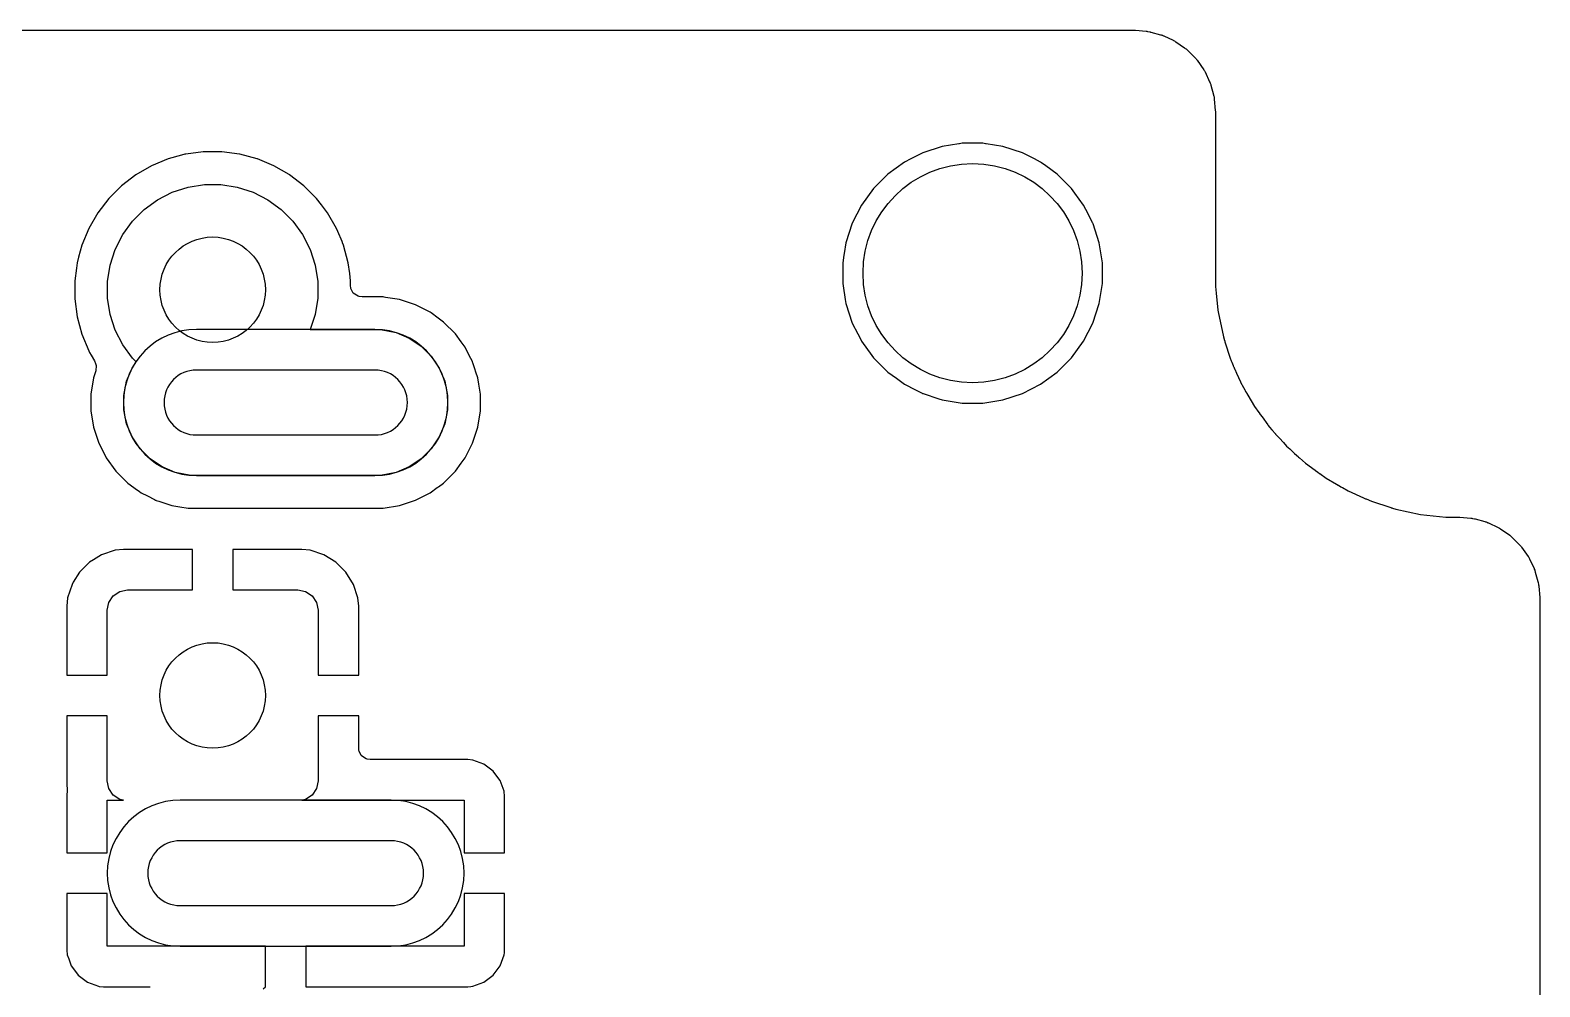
# Model space of a CAD drawing. Header units: inches. Extents: x 0.71 to 7.56, y -5.16 to -0.79.
# Drawn here: x 6.826 to 7.559, y -1.252 to -0.787 of the extents above; entities that cross this region are included whole.
import ezdxf

# ---------------------------------------------------------------- set-up
doc = ezdxf.new("R2010")
doc.units = ezdxf.units.IN
doc.header["$MEASUREMENT"] = 0
doc.layers.add('BLACK', color=250, linetype='CONTINUOUS')

msp = doc.modelspace()

# ---------------------------------------------------------------- linework, layer by layer
at = {"layer": 'BLACK', "linetype": 'CONTINUOUS'}
for p, q in [((5.12352, -0.78742), (7.36189, -0.78742)), ((7.36189, -0.78742), (7.3621, -0.78743)), ((7.3621, -0.78743), (7.36231, -0.78744)), ((7.36231, -0.78744), (7.36252, -0.78745)), ((7.36252, -0.78745), (7.36271, -0.78747)), ((7.36271, -0.78747), (7.36271, -0.78747)), ((7.36271, -0.78747), (7.36271, -0.78747)), ((7.36271, -0.78747), (7.36804, -0.78793)), ((7.36804, -0.78793), (7.3683, -0.78796)), ((7.3683, -0.78796), (7.36857, -0.788)), ((7.36857, -0.788), (7.36883, -0.78804)), ((7.36883, -0.78804), (7.36977, -0.78823)), ((7.36977, -0.78823), (7.36993, -0.78827)), ((7.36993, -0.78827), (7.37008, -0.7883)), ((7.37008, -0.7883), (7.37024, -0.78834)), ((7.37024, -0.78834), (7.37492, -0.7896)), ((7.37492, -0.7896), (7.37523, -0.78969)), ((7.37523, -0.78969), (7.37553, -0.78979)), ((7.37553, -0.78979), (7.37583, -0.7899)), ((7.37583, -0.7899), (7.37607, -0.79)), ((7.37607, -0.79), (7.3763, -0.7901)), ((7.3763, -0.7901), (7.3764, -0.79014)), ((7.3764, -0.79014), (7.37648, -0.79018)), ((7.37648, -0.79018), (7.3765, -0.79018)), ((7.3765, -0.79018), (7.37659, -0.79023)), ((7.37659, -0.79023), (7.38104, -0.7923)), ((7.38104, -0.7923), (7.3813, -0.79242)), ((7.3813, -0.79242), (7.38168, -0.79262)), ((7.38168, -0.79262), (7.38204, -0.79283)), ((7.38204, -0.79283), (7.3824, -0.79306)), ((7.3824, -0.79306), (7.3866, -0.796)), ((7.3866, -0.796), (7.38697, -0.79626)), ((7.38697, -0.79626), (7.38731, -0.79652)), ((7.38731, -0.79652), (7.38764, -0.79679)), ((7.38764, -0.79679), (7.38795, -0.79708)), ((7.38795, -0.79708), (7.3919, -0.80102)), ((7.3919, -0.80102), (7.39218, -0.80134)), ((7.39218, -0.80134), (7.39246, -0.80166)), ((7.39246, -0.80166), (7.39272, -0.802)), ((7.39272, -0.802), (7.39592, -0.80657)), ((7.39592, -0.80657), (7.39614, -0.80693)), ((7.39614, -0.80693), (7.39636, -0.8073)), ((7.39636, -0.8073), (7.39655, -0.80768)), ((7.39655, -0.80768), (7.39875, -0.81239)), ((7.39875, -0.81239), (7.39879, -0.81248)), ((7.39879, -0.81248), (7.39884, -0.81258)), ((7.39884, -0.81258), (7.39888, -0.81268)), ((7.39888, -0.81268), (7.39907, -0.81315)), ((7.39907, -0.81315), (7.39919, -0.81345)), ((7.39919, -0.81345), (7.39929, -0.81375)), ((7.39929, -0.81375), (7.39938, -0.81405)), ((7.39938, -0.81405), (7.40064, -0.81874)), ((7.40064, -0.81874), (7.40067, -0.81889)), ((7.40067, -0.81889), (7.40071, -0.81905)), ((7.40071, -0.81905), (7.40074, -0.8192)), ((7.40074, -0.8192), (7.40093, -0.82015)), ((7.40093, -0.82015), (7.40098, -0.82041)), ((7.40098, -0.82041), (7.40101, -0.82067)), ((7.40101, -0.82067), (7.40104, -0.82094)), ((7.40104, -0.82094), (7.40153, -0.82645)), ((7.40153, -0.82645), (7.40154, -0.82666)), ((7.40154, -0.82666), (7.40155, -0.82688)), ((7.40155, -0.82688), (7.40156, -0.82709)), ((7.40156, -0.82709), (7.40156, -0.90549)), ((7.27708, -0.84254), (7.26893, -0.84383)), ((7.27733, -0.8425), (7.27708, -0.84254)), ((7.27873, -0.84228), (7.27733, -0.8425)), ((7.28864, -0.84228), (7.27873, -0.84228)), ((7.27873, -0.84228), (7.27873, -0.84228)), ((7.29004, -0.8425), (7.28864, -0.84228)), ((7.28864, -0.84228), (7.28864, -0.84228)), ((7.29029, -0.84254), (7.29004, -0.8425)), ((7.29844, -0.84383), (7.29029, -0.84254)), ((6.89328, -0.8498), (6.88518, -0.85316)), ((6.89968, -0.84809), (6.89328, -0.8498)), ((6.89328, -0.8498), (6.89328, -0.8498)), ((6.90133, -0.84764), (6.89968, -0.84809)), ((6.89968, -0.84809), (6.89968, -0.84809)), ((6.90176, -0.84753), (6.90133, -0.84764)), ((6.90133, -0.84764), (6.90133, -0.84764)), ((6.9102, -0.84642), (6.90176, -0.84753)), ((6.90176, -0.84753), (6.90176, -0.84753)), ((6.90176, -0.84753), (6.90176, -0.84753)), ((6.91022, -0.84641), (6.9102, -0.84642)), ((6.91025, -0.84641), (6.91022, -0.84641)), ((6.91046, -0.84638), (6.91025, -0.84641)), ((6.91924, -0.84638), (6.91046, -0.84638)), ((6.91046, -0.84638), (6.91046, -0.84638)), ((6.91046, -0.84638), (6.91046, -0.84638)), ((6.91925, -0.84638), (6.91924, -0.84638)), ((6.91924, -0.84638), (6.91924, -0.84638)), ((6.91931, -0.84639), (6.91925, -0.84638)), ((6.92794, -0.84753), (6.91931, -0.84639)), ((6.91931, -0.84639), (6.91931, -0.84639)), ((6.92798, -0.84754), (6.92794, -0.84753)), ((6.92794, -0.84753), (6.92794, -0.84753)), ((6.92794, -0.84753), (6.92794, -0.84753)), ((6.93642, -0.8498), (6.92798, -0.84754)), ((6.92798, -0.84754), (6.92798, -0.84754)), ((6.93658, -0.84986), (6.93642, -0.8498)), ((6.94452, -0.85316), (6.93658, -0.84986)), ((7.25367, -0.84986), (7.25066, -0.8514)), ((7.2595, -0.8469), (7.25367, -0.84986)), ((7.26893, -0.84383), (7.2595, -0.8469)), ((7.2595, -0.8469), (7.2595, -0.8469)), ((7.26893, -0.84383), (7.26893, -0.84383)), ((7.30787, -0.8469), (7.29844, -0.84383)), ((7.31021, -0.84809), (7.30787, -0.8469)), ((7.30787, -0.8469), (7.30787, -0.8469)), ((7.31281, -0.84941), (7.31021, -0.84809)), ((7.3137, -0.84986), (7.31281, -0.84941)), ((7.31671, -0.8514), (7.3137, -0.84986)), ((6.88518, -0.85316), (6.87758, -0.85755)), ((6.952, -0.85747), (6.94452, -0.85316)), ((6.94452, -0.85316), (6.94452, -0.85316)), ((7.24264, -0.85723), (7.23562, -0.86424)), ((7.25066, -0.8514), (7.24264, -0.85723)), ((7.24264, -0.85723), (7.24264, -0.85723)), ((7.31713, -0.8517), (7.31671, -0.8514)), ((7.31671, -0.8514), (7.31671, -0.8514)), ((7.31671, -0.8514), (7.31671, -0.8514)), ((7.3193, -0.85328), (7.31713, -0.8517)), ((7.31713, -0.8517), (7.31713, -0.8517)), ((7.32473, -0.85723), (7.3193, -0.85328)), ((7.32473, -0.85723), (7.32473, -0.85723)), ((7.32473, -0.85723), (7.32473, -0.85723)), ((7.33175, -0.86424), (7.32474, -0.85723)), ((7.32474, -0.85723), (7.32473, -0.85723)), ((6.87061, -0.86289), (6.86441, -0.86909)), ((6.87758, -0.85755), (6.87061, -0.86289)), ((6.87061, -0.86289), (6.87061, -0.86289)), ((6.87061, -0.86289), (6.87061, -0.86289)), ((6.87061, -0.86289), (6.87061, -0.86289)), ((6.87758, -0.85755), (6.87758, -0.85755)), ((6.87758, -0.85755), (6.87758, -0.85755)), ((6.89526, -0.86605), (6.9029, -0.86356)), ((6.9029, -0.86356), (6.91083, -0.86231)), ((6.91083, -0.86231), (6.91887, -0.86231)), ((6.91887, -0.86231), (6.9268, -0.86356)), ((6.9268, -0.86356), (6.93444, -0.86605)), ((6.95207, -0.85751), (6.952, -0.85747)), ((6.95211, -0.85754), (6.95207, -0.85751)), ((6.9522, -0.85761), (6.95211, -0.85754)), ((6.95909, -0.86289), (6.9522, -0.85761)), ((6.9522, -0.85761), (6.9522, -0.85761)), ((6.96529, -0.86909), (6.95909, -0.86289)), ((6.95909, -0.86289), (6.95909, -0.86289)), ((6.95909, -0.86289), (6.95909, -0.86289)), ((6.95909, -0.86289), (6.95909, -0.86289)), ((7.23562, -0.86424), (7.22979, -0.87227)), ((7.23562, -0.86424), (7.23562, -0.86424)), ((7.33339, -0.8665), (7.33175, -0.86424)), ((7.33175, -0.86424), (7.33175, -0.86424)), ((7.33175, -0.86424), (7.33175, -0.86424)), ((7.33175, -0.86424), (7.33175, -0.86424)), ((6.86441, -0.86909), (6.85907, -0.87606)), ((6.86441, -0.86909), (6.86441, -0.86909)), ((6.86441, -0.86909), (6.86441, -0.86909)), ((6.86441, -0.86909), (6.86441, -0.86909)), ((6.86441, -0.86909), (6.86441, -0.86909)), ((6.86441, -0.86909), (6.86441, -0.86909)), ((6.88161, -0.87441), (6.88811, -0.86969)), ((6.88811, -0.86969), (6.89526, -0.86605)), ((6.93444, -0.86605), (6.94159, -0.86969)), ((6.94159, -0.86969), (6.94809, -0.87441)), ((6.96762, -0.87213), (6.96529, -0.86909)), ((6.96529, -0.86909), (6.96529, -0.86909)), ((7.33758, -0.87227), (7.33339, -0.8665)), ((6.85906, -0.87606), (6.85468, -0.88366)), ((6.85907, -0.87606), (6.85906, -0.87606)), ((6.85907, -0.87606), (6.85907, -0.87606)), ((6.87593, -0.88009), (6.88161, -0.87441)), ((6.94809, -0.87441), (6.95377, -0.88009)), ((6.97064, -0.87606), (6.96762, -0.87213)), ((6.97502, -0.88366), (6.97064, -0.87606)), ((7.22979, -0.87227), (7.22529, -0.8811)), ((7.22979, -0.87227), (7.22979, -0.87227)), ((7.33973, -0.87649), (7.33758, -0.87227)), ((7.34195, -0.88085), (7.33973, -0.87649)), ((6.85468, -0.88366), (6.85132, -0.89176)), ((6.86757, -0.89374), (6.87121, -0.88659)), ((6.87121, -0.88659), (6.87593, -0.88009)), ((6.95377, -0.88009), (6.95849, -0.88659)), ((6.95849, -0.88659), (6.96214, -0.89374)), ((6.97562, -0.88509), (6.97502, -0.88366)), ((6.97763, -0.88995), (6.97562, -0.88509)), ((7.22529, -0.8811), (7.22223, -0.89054)), ((7.22529, -0.8811), (7.22529, -0.8811)), ((7.22529, -0.8811), (7.22529, -0.8811)), ((7.34198, -0.8809), (7.34195, -0.88085)), ((7.34199, -0.88093), (7.34198, -0.8809)), ((7.34208, -0.8811), (7.34199, -0.88093)), ((7.34218, -0.88142), (7.34208, -0.8811)), ((7.34208, -0.8811), (7.34208, -0.8811)), ((7.34208, -0.8811), (7.34208, -0.8811)), ((7.34515, -0.89054), (7.34218, -0.88142)), ((7.34218, -0.88142), (7.34218, -0.88142)), ((6.85132, -0.89176), (6.84975, -0.89761)), ((6.85132, -0.89176), (6.85132, -0.89176)), ((6.86508, -0.90138), (6.86757, -0.89374)), ((6.96214, -0.89374), (6.96462, -0.90138)), ((6.97779, -0.89034), (6.97763, -0.88995)), ((6.97789, -0.89058), (6.97779, -0.89034)), ((6.97779, -0.89034), (6.97779, -0.89034)), ((6.97838, -0.89176), (6.97789, -0.89058)), ((6.98065, -0.90024), (6.97838, -0.89176)), ((7.22223, -0.89054), (7.22141, -0.89571)), ((7.22223, -0.89054), (7.22223, -0.89054)), ((7.3467, -0.90033), (7.34515, -0.89054)), ((7.34515, -0.89054), (7.34515, -0.89054)), ((7.34515, -0.89054), (7.34515, -0.89054)), ((6.84905, -0.90024), (6.8487, -0.90288)), ((6.84975, -0.89761), (6.84905, -0.90024)), ((6.84905, -0.90024), (6.84905, -0.90024)), ((6.84905, -0.90024), (6.84905, -0.90024)), ((6.98067, -0.90033), (6.98065, -0.90024)), ((6.98135, -0.90551), (6.98067, -0.90033)), ((7.22127, -0.89655), (7.22067, -0.90033)), ((7.22067, -0.90033), (7.22067, -0.91025)), ((7.22141, -0.89571), (7.22127, -0.89655)), ((7.3467, -0.91025), (7.3467, -0.90033)), ((6.8487, -0.90288), (6.8479, -0.90894)), ((6.86383, -0.90932), (6.86508, -0.90138)), ((6.96462, -0.90138), (6.96587, -0.90932)), ((6.9818, -0.90894), (6.98135, -0.90551)), ((7.40156, -0.90549), (7.40156, -0.90551)), ((7.40156, -0.90551), (7.40156, -0.9117)), ((6.8479, -0.90894), (6.8479, -0.90894)), ((6.8479, -0.90894), (6.8479, -0.91772)), ((6.86383, -0.91735), (6.86383, -0.90932)), ((6.96587, -0.90932), (6.96587, -0.91735)), ((6.9818, -0.91145), (6.9818, -0.90894)), ((6.9818, -0.90894), (6.9818, -0.90894)), ((6.9818, -0.90894), (6.9818, -0.90894)), ((6.98191, -0.91249), (6.9818, -0.91145)), ((6.98198, -0.91278), (6.98191, -0.91249)), ((6.98306, -0.91494), (6.98198, -0.91278)), ((6.9831, -0.915), (6.98306, -0.91494)), ((6.98542, -0.91648), (6.9831, -0.915)), ((6.9831, -0.915), (6.9831, -0.915)), ((6.9831, -0.915), (6.9831, -0.915)), ((6.9831, -0.915), (6.9831, -0.915)), ((7.22067, -0.91025), (7.22086, -0.91144)), ((7.22086, -0.91144), (7.22192, -0.91812)), ((7.34515, -0.92005), (7.3467, -0.91025)), ((7.40156, -0.9117), (7.4019, -0.915)), ((7.4019, -0.915), (7.40277, -0.92328)), ((6.8479, -0.91772), (6.8479, -0.91772)), ((6.8479, -0.91772), (6.84905, -0.92642)), ((6.86508, -0.92528), (6.86383, -0.91735)), ((6.96587, -0.91735), (6.96462, -0.92528)), ((6.98601, -0.91666), (6.98542, -0.91648)), ((6.98738, -0.91685), (6.98601, -0.91666)), ((6.99762, -0.91685), (6.98738, -0.91685)), ((6.98738, -0.91685), (6.98738, -0.91685)), ((6.98738, -0.91685), (6.98738, -0.91685)), ((6.99806, -0.91692), (6.99762, -0.91685)), ((6.99762, -0.91685), (6.99762, -0.91685)), ((6.99762, -0.91685), (6.99762, -0.91685)), ((6.99871, -0.91703), (6.99806, -0.91692)), ((7.00558, -0.91812), (6.99871, -0.91703)), ((7.00558, -0.91812), (7.00558, -0.91812)), ((7.01324, -0.92061), (7.00558, -0.91812)), ((7.00558, -0.91812), (7.00558, -0.91812)), ((7.00558, -0.91812), (7.00558, -0.91812)), ((7.01818, -0.92312), (7.01324, -0.92061)), ((7.0185, -0.92328), (7.01818, -0.92312)), ((7.01818, -0.92312), (7.01818, -0.92312)), ((7.22192, -0.91812), (7.22192, -0.91812)), ((7.22192, -0.91812), (7.22223, -0.92005)), ((7.22223, -0.92005), (7.22223, -0.92005)), ((7.22223, -0.92005), (7.22529, -0.92948)), ((7.34208, -0.92948), (7.34515, -0.92005)), ((6.84905, -0.92642), (6.84905, -0.92642)), ((6.84905, -0.92642), (6.85132, -0.9349)), ((6.86757, -0.93292), (6.86508, -0.92528)), ((6.96462, -0.92528), (6.96223, -0.93262)), ((7.02043, -0.92426), (7.0185, -0.92328)), ((7.02084, -0.92457), (7.02043, -0.92426)), ((7.02043, -0.92426), (7.02043, -0.92426)), ((7.02043, -0.92426), (7.02043, -0.92426)), ((7.02427, -0.92706), (7.02084, -0.92457)), ((7.02084, -0.92457), (7.02084, -0.92457)), ((7.02695, -0.929), (7.02427, -0.92706)), ((7.03264, -0.9347), (7.02695, -0.929)), ((7.22529, -0.92948), (7.22529, -0.92948)), ((7.22529, -0.92948), (7.22795, -0.9347)), ((7.33758, -0.93832), (7.34208, -0.92948)), ((7.40277, -0.92328), (7.40285, -0.92402)), ((7.40285, -0.92402), (7.40285, -0.92402)), ((7.40285, -0.92402), (7.40542, -0.93613)), ((6.85132, -0.9349), (6.85132, -0.9349)), ((6.85132, -0.9349), (6.85468, -0.943)), ((6.87121, -0.94007), (6.86757, -0.93292)), ((6.99359, -0.93262), (6.90698, -0.93262)), ((6.96223, -0.93262), (6.99359, -0.93262)), ((6.99359, -0.93262), (6.99706, -0.93279)), ((6.99706, -0.93279), (7.00388, -0.93415)), ((7.00388, -0.93415), (7.01029, -0.93681)), ((7.01029, -0.93681), (7.01607, -0.94066)), ((7.03545, -0.93856), (7.03264, -0.9347)), ((7.22795, -0.9347), (7.22795, -0.9347)), ((7.22795, -0.9347), (7.22972, -0.93818)), ((7.40542, -0.93613), (7.40542, -0.93613)), ((7.40542, -0.93613), (7.40602, -0.93797)), ((6.85468, -0.943), (6.85468, -0.94301)), ((6.85468, -0.94301), (6.8551, -0.94374)), ((6.8551, -0.94374), (6.85583, -0.94501)), ((6.85583, -0.94501), (6.85746, -0.94783)), ((6.87593, -0.94657), (6.87121, -0.94007)), ((7.01607, -0.94066), (7.02098, -0.94558)), ((7.03738, -0.94122), (7.03545, -0.93856)), ((7.03943, -0.94524), (7.03738, -0.94122)), ((7.04091, -0.94815), (7.03943, -0.94524)), ((7.22972, -0.93818), (7.22972, -0.93818)), ((7.22972, -0.93818), (7.22979, -0.93832)), ((7.22979, -0.93832), (7.22979, -0.93832)), ((7.22979, -0.93832), (7.23482, -0.94524)), ((7.23482, -0.94524), (7.23562, -0.94634)), ((7.33175, -0.94634), (7.33758, -0.93832)), ((7.40602, -0.93797), (7.40602, -0.93797)), ((7.40602, -0.93797), (7.40608, -0.93815)), ((7.40608, -0.93815), (7.40609, -0.93817)), ((7.40609, -0.93817), (7.4061, -0.93823)), ((7.4061, -0.93823), (7.4062, -0.9385)), ((7.4062, -0.9385), (7.40621, -0.93855)), ((7.40621, -0.93855), (7.40621, -0.93856)), ((7.40621, -0.93856), (7.40881, -0.94656)), ((6.85746, -0.94783), (6.85798, -0.94912)), ((6.85798, -0.94912), (6.85822, -0.95009)), ((6.85822, -0.95009), (6.85811, -0.95275)), ((6.87307, -0.95777), (6.87573, -0.95135)), ((6.87573, -0.95135), (6.87772, -0.94836)), ((6.87772, -0.94836), (6.87593, -0.94657)), ((7.02098, -0.94558), (7.02484, -0.95135)), ((7.02484, -0.95135), (7.0275, -0.95777)), ((7.04094, -0.9482), (7.04091, -0.94815)), ((7.04095, -0.94823), (7.04094, -0.9482)), ((7.04104, -0.9484), (7.04095, -0.94823)), ((7.04114, -0.94872), (7.04104, -0.9484)), ((7.04104, -0.9484), (7.04104, -0.9484)), ((7.04104, -0.9484), (7.04104, -0.9484)), ((7.04212, -0.95174), (7.04114, -0.94872)), ((7.04114, -0.94872), (7.04114, -0.94872)), ((7.04265, -0.95335), (7.04212, -0.95174)), ((7.23562, -0.94634), (7.23562, -0.94634)), ((7.23562, -0.94634), (7.23562, -0.94634)), ((7.23562, -0.94634), (7.24264, -0.95335)), ((7.32473, -0.95335), (7.33175, -0.94634)), ((7.40881, -0.94656), (7.40925, -0.9479)), ((7.40925, -0.9479), (7.40925, -0.9479)), ((7.40925, -0.9479), (7.40947, -0.9484)), ((7.40947, -0.9484), (7.40947, -0.9484)), ((7.40947, -0.9484), (7.41022, -0.95009)), ((7.41022, -0.95009), (7.41027, -0.95018)), ((7.41027, -0.95018), (7.41027, -0.95019)), ((7.41027, -0.95019), (7.41041, -0.95056)), ((7.41041, -0.95056), (7.41048, -0.95075)), ((7.41048, -0.95075), (7.41048, -0.95075)), ((7.41048, -0.95075), (7.41092, -0.95167)), ((7.41092, -0.95167), (7.41098, -0.9518)), ((7.41098, -0.9518), (7.41099, -0.9518)), ((7.41099, -0.9518), (7.41189, -0.95384)), ((6.85704, -0.95607), (6.85578, -0.96403)), ((6.85811, -0.95275), (6.85704, -0.95607)), ((6.87171, -0.96458), (6.87307, -0.95777)), ((7.0275, -0.95777), (7.02885, -0.96458)), ((7.04353, -0.95607), (7.04265, -0.95335)), ((7.04403, -0.95922), (7.04353, -0.95607)), ((7.04448, -0.96205), (7.04403, -0.95922)), ((7.24264, -0.95335), (7.24264, -0.95335)), ((7.24264, -0.95335), (7.24264, -0.95335)), ((7.24264, -0.95335), (7.24264, -0.95335)), ((7.24264, -0.95335), (7.2467, -0.95631)), ((7.2467, -0.95631), (7.25066, -0.95918)), ((7.25066, -0.95918), (7.25598, -0.9619)), ((7.30787, -0.96369), (7.31671, -0.95918)), ((7.31671, -0.95918), (7.32473, -0.95335)), ((7.41189, -0.95384), (7.41374, -0.95799)), ((7.41374, -0.95799), (7.41429, -0.95922)), ((7.41429, -0.95922), (7.41429, -0.95922)), ((7.41429, -0.95922), (7.41433, -0.9593)), ((7.41433, -0.9593), (7.41436, -0.95935)), ((7.41436, -0.95935), (7.41517, -0.96074)), ((6.85578, -0.96403), (6.85578, -0.97208)), ((6.87171, -0.97153), (6.87171, -0.96458)), ((7.02885, -0.96458), (7.02885, -0.97153)), ((7.04479, -0.96403), (7.04448, -0.96205)), ((7.04448, -0.96205), (7.04448, -0.96205)), ((7.04479, -0.97208), (7.04479, -0.96403)), ((7.04479, -0.96403), (7.04479, -0.96403)), ((7.25598, -0.9619), (7.25899, -0.96343)), ((7.25899, -0.96343), (7.25924, -0.96356)), ((7.25924, -0.96356), (7.25931, -0.96359)), ((7.25931, -0.96359), (7.25945, -0.96366)), ((7.25945, -0.96366), (7.25953, -0.9637)), ((7.25953, -0.9637), (7.25968, -0.96375)), ((7.25968, -0.96375), (7.26731, -0.96623)), ((7.26731, -0.96623), (7.26893, -0.96675)), ((7.26893, -0.96675), (7.27873, -0.9683)), ((7.28864, -0.9683), (7.29844, -0.96675)), ((7.29844, -0.96675), (7.30787, -0.96369)), ((7.41517, -0.96074), (7.41583, -0.9619)), ((7.41583, -0.9619), (7.416, -0.96222)), ((7.416, -0.96222), (7.41623, -0.96269)), ((7.41623, -0.96269), (7.41623, -0.96269)), ((7.41623, -0.96269), (7.41669, -0.96342)), ((7.41669, -0.96342), (7.41678, -0.96356)), ((7.41678, -0.96356), (7.4168, -0.96359)), ((7.4168, -0.96359), (7.41687, -0.96371)), ((7.41687, -0.96371), (7.41732, -0.96447)), ((7.41732, -0.96447), (7.41733, -0.96449)), ((7.41733, -0.96449), (7.41735, -0.96452)), ((7.41735, -0.96452), (7.42047, -0.96992)), ((6.85578, -0.97208), (6.85704, -0.98004)), ((6.87307, -0.97834), (6.87171, -0.97153)), ((7.02885, -0.97153), (7.0275, -0.97834)), ((7.04353, -0.98004), (7.04479, -0.97208)), ((7.27873, -0.9683), (7.27873, -0.9683)), ((7.27873, -0.9683), (7.28864, -0.9683)), ((7.28864, -0.9683), (7.28864, -0.9683)), ((7.42047, -0.96992), (7.42048, -0.96994)), ((7.42048, -0.96994), (7.42048, -0.96994)), ((7.42048, -0.96994), (7.42266, -0.97295)), ((7.42266, -0.97295), (7.42266, -0.97295)), ((7.42266, -0.97295), (7.42266, -0.97295)), ((7.42266, -0.97295), (7.42276, -0.97308)), ((7.42276, -0.97308), (7.42328, -0.97391)), ((7.42328, -0.97391), (7.4242, -0.97506)), ((6.85704, -0.98004), (6.85953, -0.98771)), ((6.87573, -0.98476), (6.87307, -0.97834)), ((7.0275, -0.97834), (7.02484, -0.98476)), ((7.04104, -0.98771), (7.04353, -0.98004)), ((7.4242, -0.97506), (7.42701, -0.97893)), ((7.42701, -0.97893), (7.42701, -0.97893)), ((7.42701, -0.97893), (7.42701, -0.97893)), ((7.42701, -0.97893), (7.42722, -0.97922)), ((7.42722, -0.97922), (7.42775, -0.97996)), ((7.42775, -0.97996), (7.42776, -0.97996)), ((7.42776, -0.97996), (7.42776, -0.97996)), ((7.42776, -0.97996), (7.42904, -0.98138)), ((7.42904, -0.98138), (7.43069, -0.98322)), ((6.85953, -0.98771), (6.85953, -0.98771)), ((6.85953, -0.98771), (6.86099, -0.99058)), ((6.87959, -0.99053), (6.87573, -0.98476)), ((7.02484, -0.98476), (7.02098, -0.99053)), ((7.03738, -0.99489), (7.04104, -0.98771)), ((7.43069, -0.98322), (7.43079, -0.98333)), ((7.43079, -0.98333), (7.43155, -0.98428)), ((7.43155, -0.98428), (7.43253, -0.98526)), ((7.43253, -0.98526), (7.43261, -0.98535)), ((7.43261, -0.98535), (7.43458, -0.98753)), ((7.43458, -0.98753), (7.43604, -0.98916)), ((7.43604, -0.98916), (7.43762, -0.99058)), ((6.86099, -0.99058), (6.86099, -0.99058)), ((6.86099, -0.99058), (6.86099, -0.99058)), ((6.86099, -0.99058), (6.86314, -0.99481)), ((6.86314, -0.99481), (6.86319, -0.99489)), ((6.86319, -0.99489), (6.86792, -1.00141)), ((6.8845, -0.99545), (6.87959, -0.99053)), ((6.89027, -0.9993), (6.8845, -0.99545)), ((7.01607, -0.99545), (7.01029, -0.9993)), ((7.02098, -0.99053), (7.01607, -0.99545)), ((7.03553, -0.99744), (7.03647, -0.99614)), ((7.03647, -0.99614), (7.03738, -0.99489)), ((7.43762, -0.99058), (7.43985, -0.99258)), ((7.43985, -0.99258), (7.43985, -0.99258)), ((7.43985, -0.99258), (7.44003, -0.99276)), ((7.44003, -0.99276), (7.44092, -0.99365)), ((7.44092, -0.99365), (7.44092, -0.99365)), ((7.44092, -0.99365), (7.44092, -0.99365)), ((7.44092, -0.99365), (7.44108, -0.99378)), ((7.44108, -0.99378), (7.44176, -0.99431)), ((7.44176, -0.99431), (7.44198, -0.9945)), ((7.44198, -0.9945), (7.44241, -0.99489)), ((7.44241, -0.99489), (7.44524, -0.99744)), ((6.86792, -1.00141), (6.87362, -1.00711)), ((6.89669, -1.00196), (6.89027, -0.9993)), ((6.9035, -1.00332), (6.89669, -1.00196)), ((6.90698, -1.00349), (6.9035, -1.00332)), ((6.99359, -1.00349), (6.90698, -1.00349)), ((6.90698, -1.00349), (6.99359, -1.00349)), ((6.99706, -1.00332), (6.99359, -1.00349)), ((7.00388, -1.00196), (6.99706, -1.00332)), ((7.01029, -0.9993), (7.00388, -1.00196)), ((7.02698, -1.00708), (7.03264, -1.00141)), ((7.03264, -1.00141), (7.0355, -0.99748)), ((7.03264, -1.00141), (7.03264, -1.00141)), ((7.03264, -1.00141), (7.03264, -1.00141)), ((7.0355, -0.99748), (7.03553, -0.99744)), ((7.44524, -0.99744), (7.44524, -0.99744)), ((7.44524, -0.99744), (7.44524, -0.99744)), ((7.44524, -0.99744), (7.44524, -0.99744)), ((7.44524, -0.99744), (7.45005, -1.00093)), ((7.45005, -1.00093), (7.45005, -1.00093)), ((7.45005, -1.00093), (7.45014, -1.001)), ((7.45014, -1.001), (7.45128, -1.00191)), ((7.45128, -1.00191), (7.45211, -1.00244)), ((7.45211, -1.00244), (7.45225, -1.00253)), ((7.45225, -1.00253), (7.45225, -1.00253)), ((7.45225, -1.00253), (7.45526, -1.00472)), ((6.87362, -1.00711), (6.87833, -1.01053)), ((6.87833, -1.01053), (6.87871, -1.01081)), ((6.87871, -1.01081), (6.87935, -1.01127)), ((7.02043, -1.01185), (7.02384, -1.00936)), ((7.02384, -1.00936), (7.02439, -1.00897)), ((7.02439, -1.00897), (7.02694, -1.00711)), ((7.02439, -1.00897), (7.02439, -1.00897)), ((7.02694, -1.00711), (7.02695, -1.00711)), ((7.02695, -1.00711), (7.02698, -1.00708)), ((7.02695, -1.00711), (7.02695, -1.00711)), ((7.02695, -1.00711), (7.02695, -1.00711)), ((7.45526, -1.00472), (7.46034, -1.00766)), ((7.46034, -1.00766), (7.4612, -1.00815)), ((7.4612, -1.00815), (7.46123, -1.00817)), ((7.46123, -1.00817), (7.46131, -1.00822)), ((7.46131, -1.00822), (7.46251, -1.00897)), ((7.46251, -1.00897), (7.46314, -1.00927)), ((7.46314, -1.00927), (7.4633, -1.00936)), ((7.4633, -1.00936), (7.4633, -1.00936)), ((7.4633, -1.00936), (7.46598, -1.01091)), ((7.46598, -1.01091), (7.46598, -1.01091)), ((7.46598, -1.01091), (7.46598, -1.01091)), ((7.46598, -1.01091), (7.47346, -1.01424)), ((6.87935, -1.01127), (6.88014, -1.01185)), ((6.88014, -1.01185), (6.88318, -1.01339)), ((6.88318, -1.01339), (6.8866, -1.01514)), ((6.8866, -1.01514), (6.88707, -1.01538)), ((6.88707, -1.01538), (6.88713, -1.01541)), ((6.88713, -1.01541), (6.88728, -1.01548)), ((6.88728, -1.01548), (6.88736, -1.01552)), ((6.88736, -1.01552), (6.8875, -1.01556)), ((6.8875, -1.01556), (6.88868, -1.01595)), ((6.88868, -1.01595), (6.89499, -1.018)), ((6.89499, -1.018), (6.89897, -1.01863)), ((6.99762, -1.01926), (7.00558, -1.018)), ((7.00558, -1.018), (7.01324, -1.0155)), ((7.01324, -1.0155), (7.02043, -1.01185)), ((7.47346, -1.01424), (7.47445, -1.01472)), ((7.47445, -1.01472), (7.47483, -1.01485)), ((7.47483, -1.01485), (7.47729, -1.01595)), ((7.47729, -1.01595), (7.48669, -1.019)), ((6.89897, -1.01863), (6.90295, -1.01926)), ((6.90295, -1.01926), (6.90295, -1.01926)), ((6.90295, -1.01926), (6.99762, -1.01926)), ((6.99762, -1.01926), (6.99762, -1.01926)), ((7.48669, -1.019), (7.48696, -1.0191)), ((7.48696, -1.0191), (7.48703, -1.01911)), ((7.48703, -1.01911), (7.48722, -1.01917)), ((7.48722, -1.01917), (7.48722, -1.01917)), ((7.48722, -1.01917), (7.48748, -1.01926)), ((7.48748, -1.01926), (7.48907, -1.01977)), ((7.48907, -1.01977), (7.50118, -1.02235)), ((7.50118, -1.02235), (7.51349, -1.02364)), ((7.51349, -1.02364), (7.51937, -1.02364)), ((7.51937, -1.02364), (7.51958, -1.02365)), ((7.51958, -1.02365), (7.51979, -1.02366)), ((7.51979, -1.02366), (7.52, -1.02367)), ((7.52, -1.02367), (7.52019, -1.02369)), ((7.52019, -1.02369), (7.52019, -1.02369)), ((7.52019, -1.02369), (7.52019, -1.02369)), ((7.52019, -1.02369), (7.52552, -1.02415)), ((7.52552, -1.02415), (7.52578, -1.02418)), ((7.52578, -1.02418), (7.52605, -1.02422)), ((7.52605, -1.02422), (7.52631, -1.02426)), ((7.52631, -1.02426), (7.52726, -1.02445)), ((7.52726, -1.02445), (7.52741, -1.02449)), ((7.52741, -1.02449), (7.52756, -1.02452)), ((7.52756, -1.02452), (7.52772, -1.02456)), ((7.52772, -1.02456), (7.5324, -1.02582)), ((7.5324, -1.02582), (7.53271, -1.02591)), ((7.53271, -1.02591), (7.53301, -1.02601)), ((7.53301, -1.02601), (7.53331, -1.02612)), ((7.53331, -1.02612), (7.53355, -1.02622)), ((7.53355, -1.02622), (7.53378, -1.02632)), ((7.53378, -1.02632), (7.53388, -1.02636)), ((7.53388, -1.02636), (7.53396, -1.0264)), ((7.53396, -1.0264), (7.53398, -1.0264)), ((7.53398, -1.0264), (7.53407, -1.02645)), ((7.53407, -1.02645), (7.53878, -1.02864)), ((7.53878, -1.02864), (7.53916, -1.02884)), ((7.53916, -1.02884), (7.53953, -1.02905)), ((7.53953, -1.02905), (7.53988, -1.02928)), ((7.53988, -1.02928), (7.54445, -1.03248)), ((7.54445, -1.03248), (7.54479, -1.03274)), ((7.54479, -1.03274), (7.54512, -1.03301)), ((7.54512, -1.03301), (7.54543, -1.0333)), ((6.8675, -1.03973), (6.86095, -1.0419)), ((6.87154, -1.03932), (6.8675, -1.03973)), ((6.8675, -1.03973), (6.8675, -1.03973)), ((6.87154, -1.03932), (6.87154, -1.03932)), ((6.87154, -1.03932), (6.87154, -1.03932)), ((6.90501, -1.03932), (6.87154, -1.03932)), ((6.87154, -1.03932), (6.87154, -1.03932)), ((6.90501, -1.059), (6.90501, -1.03932)), ((6.95816, -1.03932), (6.92469, -1.03932)), ((6.92469, -1.03932), (6.92469, -1.059)), ((6.9622, -1.03973), (6.95816, -1.03932)), ((6.95816, -1.03932), (6.95816, -1.03932)), ((6.96875, -1.0419), (6.9622, -1.03973)), ((6.9622, -1.03973), (6.9622, -1.03973)), ((7.54543, -1.0333), (7.54938, -1.03725)), ((7.54938, -1.03725), (7.54966, -1.03756)), ((7.54966, -1.03756), (7.54994, -1.03788)), ((7.54994, -1.03788), (7.5502, -1.03822)), ((7.5502, -1.03822), (7.5534, -1.04279)), ((6.85507, -1.04552), (6.85019, -1.0504)), ((6.85703, -1.04432), (6.85507, -1.04552)), ((6.86095, -1.0419), (6.85703, -1.04432)), ((6.86095, -1.0419), (6.86095, -1.0419)), ((6.86095, -1.0419), (6.86095, -1.0419)), ((6.86095, -1.0419), (6.86095, -1.0419)), ((6.97463, -1.04552), (6.96875, -1.0419)), ((6.96875, -1.0419), (6.96875, -1.0419)), ((6.96875, -1.0419), (6.96875, -1.0419)), ((6.97951, -1.0504), (6.97463, -1.04552)), ((7.5534, -1.04279), (7.55363, -1.04315)), ((7.55363, -1.04315), (7.55384, -1.04352)), ((7.55384, -1.04352), (7.55403, -1.0439)), ((7.55403, -1.0439), (7.55623, -1.04861)), ((6.85019, -1.0504), (6.84719, -1.05527)), ((6.85019, -1.0504), (6.85019, -1.0504)), ((6.98313, -1.05628), (6.97951, -1.0504)), ((7.55623, -1.04861), (7.55627, -1.0487)), ((7.55627, -1.0487), (7.55632, -1.0488)), ((7.55632, -1.0488), (7.55636, -1.0489)), ((7.55636, -1.0489), (7.55655, -1.04937)), ((7.55655, -1.04937), (7.55667, -1.04967)), ((7.55667, -1.04967), (7.55677, -1.04997)), ((7.55677, -1.04997), (7.55686, -1.05028)), ((7.55686, -1.05028), (7.55812, -1.05496)), ((7.55812, -1.05496), (7.55815, -1.05511)), ((7.55815, -1.05511), (7.55819, -1.05527)), ((6.84657, -1.05628), (6.8444, -1.06283)), ((6.84719, -1.05527), (6.84657, -1.05628)), ((6.84657, -1.05628), (6.84657, -1.05628)), ((6.86442, -1.06508), (6.86655, -1.06188)), ((6.86655, -1.06188), (6.86975, -1.05975)), ((6.86975, -1.05975), (6.87351, -1.059)), ((6.87351, -1.059), (6.90501, -1.059)), ((6.92469, -1.059), (6.95619, -1.059)), ((6.95619, -1.059), (6.95996, -1.05975)), ((6.95996, -1.05975), (6.96315, -1.06188)), ((6.96315, -1.06188), (6.96528, -1.06508)), ((6.9853, -1.06283), (6.98313, -1.05628)), ((6.98313, -1.05628), (6.98313, -1.05628)), ((7.55819, -1.05527), (7.55822, -1.05542)), ((7.55822, -1.05542), (7.55841, -1.05637)), ((7.55841, -1.05637), (7.55846, -1.05663)), ((7.55846, -1.05663), (7.55849, -1.05689)), ((7.55849, -1.05689), (7.55852, -1.05716)), ((7.55852, -1.05716), (7.55901, -1.06267)), ((6.8444, -1.06283), (6.84398, -1.06687)), ((6.84398, -1.06687), (6.84398, -1.06687)), ((6.84398, -1.06687), (6.84398, -1.06687)), ((6.84398, -1.06687), (6.84398, -1.10034)), ((6.8444, -1.06283), (6.8444, -1.06283)), ((6.86367, -1.06884), (6.86442, -1.06508)), ((6.86367, -1.10034), (6.86367, -1.06884)), ((6.96528, -1.06508), (6.96603, -1.06884)), ((6.96603, -1.06884), (6.96603, -1.10034)), ((6.98572, -1.06687), (6.9853, -1.06283)), ((6.98572, -1.06688), (6.98572, -1.06687)), ((6.98572, -1.10034), (6.98572, -1.06688)), ((6.98572, -1.06688), (6.98572, -1.06688)), ((7.55901, -1.06267), (7.55902, -1.06289)), ((7.55902, -1.06289), (7.55903, -1.0631)), ((7.55903, -1.0631), (7.55904, -1.06331)), ((7.55904, -1.06331), (7.55904, -4.88157)), ((6.84398, -1.10034), (6.86367, -1.10034)), ((6.96603, -1.10034), (6.98572, -1.10034)), ((6.84398, -1.12002), (6.84398, -1.15349)), ((6.86367, -1.12002), (6.84398, -1.12002)), ((6.86367, -1.15152), (6.86367, -1.12002)), ((6.98572, -1.12002), (6.96603, -1.12002)), ((6.96603, -1.12002), (6.96603, -1.15152)), ((6.98572, -1.13588), (6.98572, -1.12002)), ((6.98583, -1.13691), (6.98572, -1.13588)), ((6.98589, -1.13721), (6.98583, -1.13691)), ((6.98697, -1.13937), (6.98589, -1.13721)), ((6.98702, -1.13942), (6.98697, -1.13937)), ((6.98702, -1.13943), (6.98702, -1.13942)), ((6.98702, -1.13942), (6.98702, -1.13942)), ((6.98702, -1.13942), (6.98702, -1.13942)), ((6.98933, -1.14091), (6.98702, -1.13943)), ((6.98992, -1.14109), (6.98933, -1.14091)), ((6.9913, -1.14128), (6.98992, -1.14109)), ((7.03878, -1.14128), (6.9913, -1.14128)), ((6.9913, -1.14128), (6.9913, -1.14128)), ((6.9913, -1.14128), (6.9913, -1.14128)), ((7.04112, -1.14154), (7.03878, -1.14128)), ((7.03878, -1.14128), (7.03878, -1.14128)), ((7.04113, -1.14154), (7.04112, -1.14154)), ((7.04643, -1.14351), (7.04113, -1.14154)), ((7.05096, -1.14691), (7.04643, -1.14351)), ((7.04643, -1.14351), (7.04643, -1.14351)), ((7.04643, -1.14351), (7.04643, -1.14351)), ((7.05428, -1.15134), (7.05096, -1.14691)), ((7.05096, -1.14691), (7.05096, -1.14691)), ((6.84398, -1.15349), (6.84398, -1.15349)), ((6.84398, -1.15349), (6.84398, -1.15349)), ((6.84398, -1.15349), (6.8442, -1.15559)), ((6.8442, -1.15711), (6.84411, -1.15794)), ((6.8442, -1.15559), (6.84422, -1.1561)), ((6.84422, -1.15663), (6.8442, -1.15711)), ((6.84422, -1.1561), (6.84422, -1.15663)), ((6.86442, -1.15529), (6.86367, -1.15152)), ((6.86655, -1.15848), (6.86442, -1.15529)), ((6.96528, -1.15529), (6.96315, -1.15848)), ((6.96603, -1.15152), (6.96528, -1.15529)), ((7.05435, -1.15144), (7.05428, -1.15134)), ((7.05629, -1.15663), (7.05435, -1.15144)), ((7.05435, -1.15144), (7.05435, -1.15144)), ((7.05633, -1.15674), (7.05629, -1.15663)), ((7.05658, -1.15908), (7.05633, -1.15674)), ((7.05633, -1.15674), (7.05633, -1.15674)), ((6.84411, -1.15794), (6.84398, -1.1592)), ((6.84398, -1.1592), (6.84398, -1.18656)), ((6.86367, -1.18656), (6.86367, -1.16097)), ((6.86367, -1.16097), (6.87153, -1.16097)), ((6.86975, -1.16061), (6.86655, -1.15848)), ((6.87153, -1.16097), (6.86975, -1.16061)), ((7.00146, -1.16097), (6.8991, -1.16097)), ((6.95996, -1.16061), (6.95817, -1.16097)), ((6.95817, -1.16097), (7.0369, -1.16097)), ((6.96315, -1.15848), (6.95996, -1.16061)), ((7.0369, -1.16097), (7.0369, -1.18656)), ((7.05658, -1.15909), (7.05658, -1.15908)), ((7.05658, -1.18656), (7.05658, -1.15909)), ((6.84398, -1.18656), (6.86367, -1.18656)), ((7.0369, -1.18656), (7.05658, -1.18656)), ((6.86367, -1.20624), (6.84398, -1.20624)), ((6.84398, -1.20624), (6.84398, -1.23372)), ((6.86367, -1.23183), (6.86367, -1.20624)), ((7.05658, -1.20624), (7.0369, -1.20624)), ((7.0369, -1.20624), (7.0369, -1.23183)), ((7.05658, -1.23372), (7.05658, -1.20624)), ((6.84398, -1.23372), (6.84424, -1.23606)), ((6.84424, -1.23606), (6.84424, -1.23606)), ((6.84424, -1.23606), (6.84496, -1.23802)), ((6.84496, -1.23802), (6.84621, -1.24137)), ((6.94044, -1.23183), (6.86367, -1.23183)), ((6.8991, -1.23183), (7.00146, -1.23183)), ((6.94044, -1.25152), (6.94044, -1.23183)), ((7.0369, -1.23183), (6.96013, -1.23183)), ((6.96013, -1.23183), (6.96013, -1.25152)), ((7.05435, -1.24137), (7.05633, -1.23606)), ((7.05633, -1.23606), (7.05644, -1.23504)), ((7.05633, -1.23606), (7.05633, -1.23606)), ((7.05644, -1.23504), (7.05658, -1.23372)), ((7.05658, -1.23372), (7.05658, -1.23372)), ((6.84621, -1.24137), (6.84621, -1.24137)), ((6.84621, -1.24137), (6.84727, -1.24278)), ((6.84727, -1.24278), (6.84961, -1.2459)), ((7.05096, -1.2459), (7.05435, -1.24137)), ((7.05435, -1.24137), (7.05435, -1.24137)), ((6.84961, -1.2459), (6.84961, -1.2459)), ((6.84961, -1.2459), (6.84961, -1.2459)), ((6.84961, -1.2459), (6.85414, -1.24929)), ((6.85414, -1.24929), (6.85414, -1.24929)), ((6.85414, -1.24929), (6.85944, -1.25127)), ((6.85944, -1.25127), (6.85944, -1.25127)), ((6.85944, -1.25127), (6.85971, -1.2513)), ((6.85971, -1.2513), (6.86178, -1.25152)), ((6.86178, -1.25152), (6.86179, -1.25152)), ((6.86179, -1.25152), (6.86179, -1.25152)), ((6.86179, -1.25152), (6.88439, -1.25152)), ((6.88439, -1.25152), (6.88447, -1.25154)), ((6.9394, -1.25256), (6.94044, -1.25152)), ((6.96013, -1.25152), (7.03878, -1.25152)), ((7.03878, -1.25152), (7.04019, -1.25137)), ((7.03878, -1.25152), (7.03878, -1.25152)), ((7.03878, -1.25152), (7.03878, -1.25152)), ((7.04019, -1.25137), (7.04112, -1.25127)), ((7.04112, -1.25127), (7.04113, -1.25127)), ((7.04113, -1.25127), (7.04643, -1.24929)), ((7.04643, -1.24929), (7.05096, -1.2459)), ((7.04643, -1.24929), (7.04643, -1.24929)), ((7.05096, -1.2459), (7.05096, -1.2459))]:
    msp.add_line(p, q, dxfattribs=at)
at = {"layer": 'BLACK'}
for centre, radius in [((7.28369, -0.90529), 0.05315), ((7.28369, -0.90529), 0.05315), ((6.91485, -0.91333), 0.02559), ((6.91485, -1.11018), 0.02559)]:
    msp.add_circle(centre, radius, dxfattribs=at)
for centre, start, end in [((6.90698, -0.96806), 90, 270), ((6.99359, -0.96806), 270, 450), ((6.8991, -1.1964), 90, 270), ((7.00146, -1.1964), 270, 450)]:
    msp.add_arc(centre, 0.03543, start, end, dxfattribs=at)
at = {"layer": 'WHITE', "linetype": 'CONTINUOUS'}
for p, q in [((6.99359, -0.95231), (6.90698, -0.95231)), ((6.90698, -0.9838), (6.99359, -0.9838)), ((7.00146, -1.18065), (6.8991, -1.18065)), ((6.8991, -1.21215), (7.00146, -1.21215))]:
    msp.add_line(p, q, dxfattribs=at)
at = {"layer": 'WHITE'}
for centre in [(6.91485, -0.91333), (6.91485, -1.11018)]:
    msp.add_circle(centre, 0.02559, dxfattribs=at)
for centre, start, end in [((6.90698, -0.96806), 90, 270), ((6.99359, -0.96806), 270, 450), ((6.8991, -1.1964), 90, 270), ((7.00146, -1.1964), 270, 450)]:
    msp.add_arc(centre, 0.01575, start, end, dxfattribs=at)

doc.saveas('drawing.dxf')
